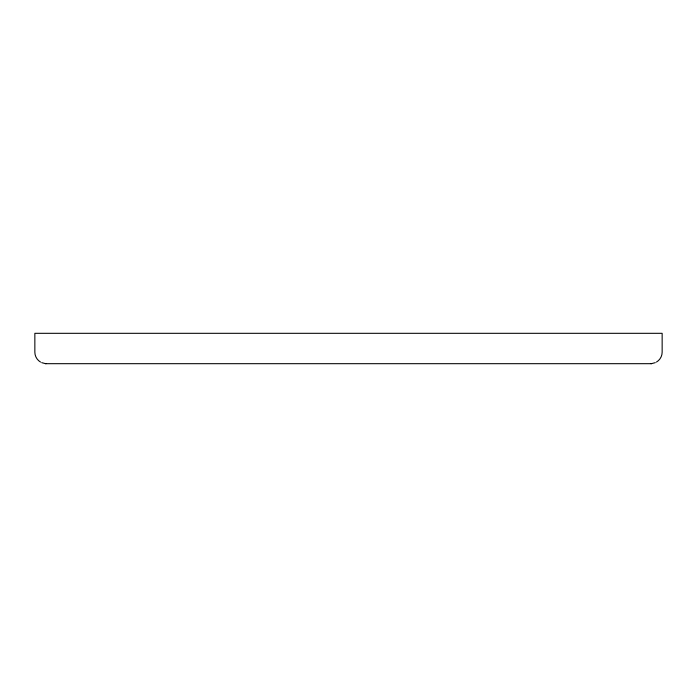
<?xml version="1.0" encoding="UTF-8"?>
<svg xmlns="http://www.w3.org/2000/svg" width="697" height="697" viewBox="0 0 697 697"><rect width="100%" height="100%" fill="white"/><g stroke="black" fill="none" stroke-linecap="round" stroke-linejoin="round"><path stroke-width="1.05" d="M656.478 362.048C659.937 360.053 662.167 356.167 662.15 352.177L662.15 333.314L34.85 333.314L34.85 352.177C34.833 356.167 37.063 360.053 40.522 362.048M655.302 362.649L651.373 363.686L45.627 363.686L41.698 362.649M46.551 363.468L45.627 363.686M651.373 363.686L650.449 363.468"/></g></svg>
